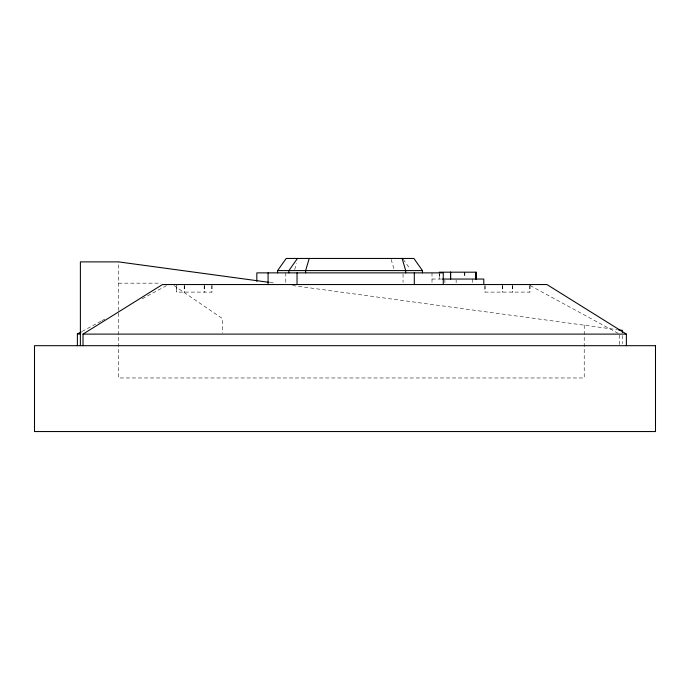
<?xml version="1.0" encoding="UTF-8"?>
<svg xmlns="http://www.w3.org/2000/svg" width="690" height="690" viewBox="0 0 690 690"><rect width="100%" height="100%" fill="white"/><g stroke="black" fill="none" stroke-linecap="round" stroke-linejoin="round"><path stroke-width="0.52" stroke-dasharray="3.45 2.59" d="M294.69 269.574L296.467 263.502M82.084 331.459L100.869 321.255M101.81 320.747L105.561 318.711M142.192 298.822L166.609 285.565M432 279.053L441.66 279.053M118.551 283.176L160.934 283.176M270.126 282.486L273.421 282.935M292.543 285.531L617.05 329.647M530.161 285.565L619.387 334.003M173.992 285.574L222.396 318.556L222.396 332.977M403.236 259.311L409.972 268.85M391.17 259.457L394.137 269.574M622.389 335.478L622.389 343.646M619.387 335.064L619.387 344.629M584.223 325.188L584.223 377.973L118.551 377.973L118.551 261.881M529.98 285.496L529.98 292.103L484.923 292.103L484.923 285.496M529.851 285.496L529.851 292.103M512.515 285.496L512.515 292.103M512.403 285.496L512.403 292.103M502.51 285.496L502.51 292.103M502.38 285.496L502.38 292.103M485.036 285.496L485.036 292.103M472.529 279.053L472.529 282.719M464.836 272.188L464.836 278.07M464.655 272.188L464.655 278.07M456.142 279.968L456.142 282.719M444.886 279.968L444.886 282.719M439.418 274.146L439.418 279.053M439.245 272.188L439.245 279.053M432 272.869L432 282.719M403.046 273.93L403.046 282.426M285.781 272.869L285.781 282.426M212.115 285.496L212.115 292.103L176.7 292.103L176.7 285.496M211.683 285.496L211.683 292.103M204.283 285.496L204.283 292.103M204.171 285.496L204.171 292.103M184.635 285.496L184.635 292.103M184.204 285.496L184.204 292.103M176.812 285.496L176.812 292.103"/><path stroke-width="1.03" d="M309.206 258.448L305.644 270.584L305.644 272.869M277.622 272.869L277.622 270.584L286.203 258.448L413.879 258.448L422.461 270.584L422.461 272.869M297.459 258.448L288.877 270.584L288.877 272.869M83.007 345.69L83.007 334.107L162.435 284.547L546.946 284.547L626.382 334.107L626.382 345.69M77.383 345.69L77.383 334.003L81.144 331.968M277.622 270.584L422.461 270.584M439.245 272.188L476.091 272.188L476.091 279.053M442.419 279.053L483.785 279.053L483.785 284.547M77.383 334.003L80.618 334.003M83.007 334.107L626.382 334.107M269.143 282.348L118.551 261.881L80.385 261.881L80.385 345.69M618.119 329.794L622.389 330.372L622.389 332.416M402.132 258.448L405.686 270.584L405.686 272.869M475.919 272.188L475.919 279.053M450.673 272.188L450.673 279.053M450.501 272.188L450.501 279.053M443.256 284.547L443.256 272.869L256.827 272.869L256.827 281.365M414.302 272.869L414.302 284.547M297.036 272.869L297.036 284.547M268.082 272.869L268.082 284.547M655.5 345.69L34.5 345.69L34.5 431.552L655.5 431.552L655.5 345.69"/></g></svg>
